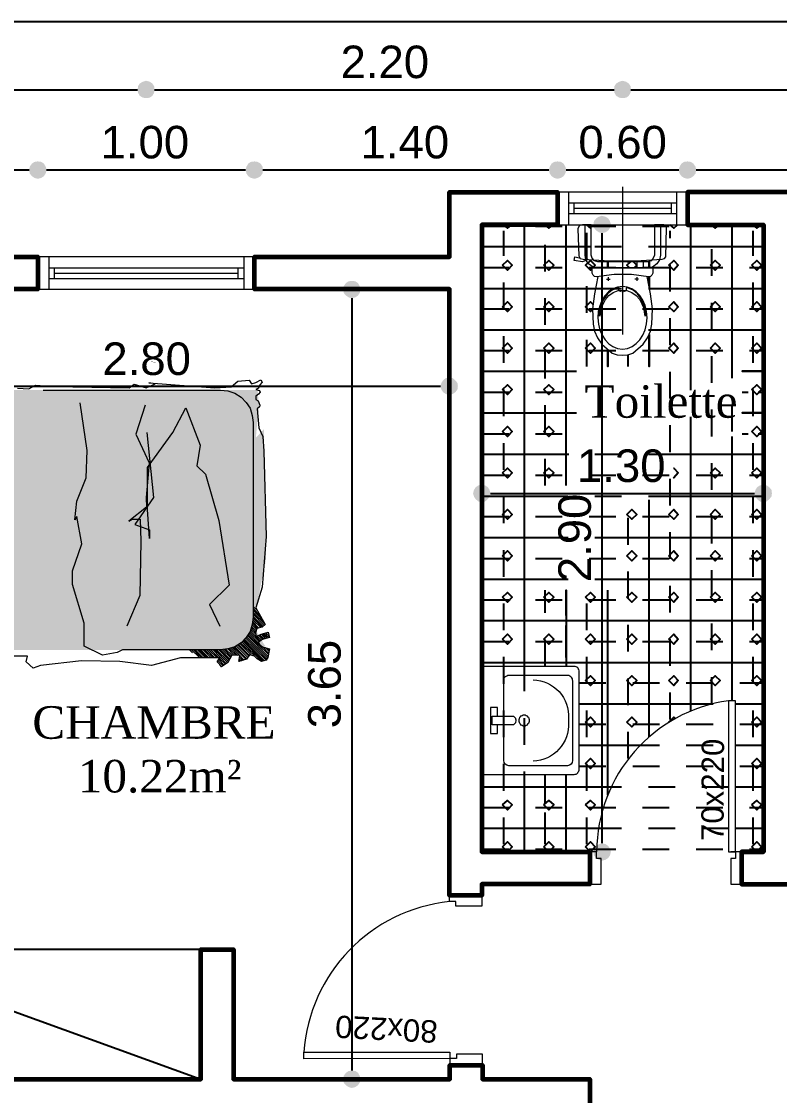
# Model space of a CAD drawing. Header units: inches. Extents: x 4.9 to 20.4, y 4.7 to 15.7.
# Drawn here: x 14.376 to 17.208, y 11.479 to 15.495 of the extents above; entities that cross this region are included whole.
import ezdxf

# ---------------------------------------------------------------- set-up
doc = ezdxf.new("R2010")
doc.units = ezdxf.units.IN
doc.header["$MEASUREMENT"] = 0
doc.linetypes.add('PDF_IMPORT', pattern=[1, 0.8, -0.2])
for name, color, linetype in [('PDF_Geometry', 7, 'Continuous'), ('PDF_Solid Fills', 7, 'Continuous'), ('PDF_Text', 7, 'Continuous')]:
    doc.layers.add(name, color=color, linetype=linetype)
doc.styles.add('PDF Arial', font='arial.ttf')
doc.styles.add('PDF Romantic', font='romantic.ttf')

# ---------------------------------------------------------------- blocks, each defined once
blk = doc.blocks.new('distribution 3')
at = {"layer": 'PDF_Solid Fills', "true_color": 0xffffff, "transparency": 33554559}
for points in [[(8.8283, 5.8821), (8.9083, 5.8804), (9.0533, 5.8521), (9.075, 5.8471), (9.095, 5.8438), (9.32, 5.8471), (9.5783, 5.8521), (9.5483, 5.8804), (9.5467, 5.8821), (9.615, 5.8754), (9.6633, 5.8704), (9.725, 5.8754), (9.725, 7.3688), (8.7533, 7.3688), (8.7533, 5.8788), (8.7517, 5.8788), (8.7567, 5.8588), (8.7683, 5.8471), (8.775, 5.8521), (8.8217, 5.8788)], [(9.8317, 6.2821), (9.8283, 6.2588), (9.83, 6.2554), (9.83, 6.2588)]]:
    blk.add_hatch(color=7, dxfattribs=at).paths.add_polyline_path(points)
at = {"layer": 'PDF_Solid Fills', "transparency": 33554559}
for points in [[(10.5783, 6.7088), (10.5717, 6.7188), (10.56, 6.7271), (10.5483, 6.7288), (10.535, 6.7271), (10.525, 6.7188), (10.5183, 6.7088), (10.515, 6.6971), (10.5183, 6.6838), (10.525, 6.6738), (10.535, 6.6671), (10.5483, 6.6638), (10.56, 6.6671), (10.5717, 6.6738), (10.5783, 6.6838), (10.58, 6.6971)], [(10.8783, 6.3038), (10.8717, 6.3154), (10.8617, 6.3221), (10.8483, 6.3238), (10.8367, 6.3221), (10.825, 6.3154), (10.8183, 6.3038), (10.8167, 6.2921), (10.8183, 6.2788), (10.825, 6.2688), (10.8367, 6.2621), (10.8483, 6.2604), (10.8617, 6.2621), (10.8717, 6.2688), (10.8783, 6.2788), (10.8817, 6.2921)], [(10.5783, 5.9004), (10.5717, 5.9104), (10.56, 5.9171), (10.5483, 5.9204), (10.535, 5.9171), (10.525, 5.9104), (10.5183, 5.9004), (10.515, 5.8871), (10.5183, 5.8754), (10.525, 5.8638), (10.535, 5.8571), (10.5483, 5.8554), (10.56, 5.8571), (10.5717, 5.8638), (10.5783, 5.8754), (10.58, 5.8871)], [(7.115, 5.5238), (7.1183, 5.5104), (7.125, 5.5004), (7.135, 5.4938), (7.1483, 5.4904), (7.16, 5.4938), (7.1717, 5.5004), (7.1783, 5.5104), (7.18, 5.5238), (7.1783, 5.5354), (7.1717, 5.5454), (7.16, 5.5538), (7.1483, 5.5554), (7.135, 5.5538), (7.125, 5.5454), (7.1183, 5.5354)], [(10.1333, 5.5238), (10.1317, 5.5354), (10.125, 5.5454), (10.1133, 5.5538), (10.1017, 5.5554), (10.0883, 5.5538), (10.0783, 5.5454), (10.0717, 5.5354), (10.0683, 5.5238), (10.0717, 5.5104), (10.0783, 5.5004), (10.0883, 5.4938), (10.1017, 5.4904), (10.1133, 5.4938), (10.125, 5.5004), (10.1317, 5.5104)], [(9.74, 5.1271), (9.7517, 5.1288), (9.7617, 5.1371), (9.77, 5.1471), (9.7717, 5.1588), (9.77, 5.1721), (9.7617, 5.1821), (9.7517, 5.1888), (9.74, 5.1921), (9.7267, 5.1888), (9.7167, 5.1821), (9.71, 5.1721), (9.7067, 5.1588), (9.71, 5.1471), (9.7167, 5.1371), (9.7267, 5.1288)], [(9.3383, 5.0704), (9.3267, 5.0671), (9.3167, 5.0604), (9.3083, 5.0504), (9.3067, 5.0371), (9.3083, 5.0254), (9.3167, 5.0154), (9.3267, 5.0088), (9.3383, 5.0054), (9.3517, 5.0088), (9.3617, 5.0154), (9.3683, 5.0254), (9.3717, 5.0371), (9.3683, 5.0504), (9.3617, 5.0604), (9.3517, 5.0671)], [(10.5783, 4.7671), (10.5717, 4.7771), (10.56, 4.7838), (10.5483, 4.7871), (10.535, 4.7838), (10.525, 4.7771), (10.5183, 4.7671), (10.515, 4.7554), (10.5183, 4.7421), (10.525, 4.7321), (10.535, 4.7254), (10.5483, 4.7221), (10.56, 4.7254), (10.5717, 4.7321), (10.5783, 4.7421), (10.58, 4.7554)], [(7.965, 4.5888), (7.9683, 4.5754), (7.975, 4.5654), (7.985, 4.5588), (7.9983, 4.5554), (8.01, 4.5588), (8.02, 4.5654), (8.0267, 4.5754), (8.03, 4.5888), (8.0267, 4.6004), (8.02, 4.6104), (8.01, 4.6188), (7.9983, 4.6204), (7.985, 4.6188), (7.975, 4.6104), (7.9683, 4.6004)], [(10.3767, 4.5888), (10.3733, 4.6004), (10.3667, 4.6104), (10.3567, 4.6188), (10.3433, 4.6204), (10.3317, 4.6188), (10.3217, 4.6104), (10.315, 4.6004), (10.3117, 4.5888), (10.315, 4.5754), (10.3217, 4.5654), (10.3317, 4.5588), (10.3433, 4.5554), (10.3567, 4.5588), (10.3667, 4.5654), (10.3733, 4.5754)], [(10.8783, 4.5238), (10.8717, 4.5354), (10.8617, 4.5421), (10.8483, 4.5438), (10.8367, 4.5421), (10.825, 4.5354), (10.8183, 4.5238), (10.8167, 4.5121), (10.8183, 4.4988), (10.825, 4.4888), (10.8367, 4.4821), (10.8483, 4.4804), (10.8617, 4.4821), (10.8717, 4.4888), (10.8783, 4.4988), (10.8817, 4.5121)], [(10.5783, 4.2821), (10.5717, 4.2921), (10.56, 4.2988), (10.5483, 4.3021), (10.535, 4.2988), (10.525, 4.2921), (10.5183, 4.2821), (10.515, 4.2688), (10.5183, 4.2571), (10.525, 4.2471), (10.535, 4.2388), (10.5483, 4.2371), (10.56, 4.2388), (10.5717, 4.2471), (10.5783, 4.2571), (10.58, 4.2688)], [(9.3383, 3.9538), (9.3517, 3.9554), (9.3617, 3.9638), (9.3683, 3.9738), (9.3717, 3.9854), (9.3683, 3.9988), (9.3617, 4.0088), (9.3517, 4.0154), (9.3383, 4.0188), (9.3267, 4.0154), (9.3167, 4.0088), (9.3083, 3.9988), (9.3067, 3.9854), (9.3083, 3.9738), (9.3167, 3.9638), (9.3267, 3.9554)]]:
    blk.add_hatch(color=256, dxfattribs=at).paths.add_polyline_path(points)
at = {"layer": 'PDF_Geometry', "lineweight": 25}
for points in [[(11.1033, 14.9571), (11.1033, 14.9254), (11.1033, 1.5837), (11.1033, 1.5504)], [(10.8483, 8.8087), (10.8483, 8.7754), (10.8483, 6.3571), (10.8483, 6.3237)], [(10.5483, 8.4037), (10.5483, 8.3721), (10.5483, 6.7604), (10.5483, 6.7287)], [(7.6333, 6.0871), (7.6333, 7.4254), (7.1483, 6.0871)], [(9.74, 7.3921), (9.74, 7.3604), (9.74, 5.2237), (9.74, 5.1921)], [(10.5483, 6.6637), (10.5483, 6.6321), (10.5483, 5.9521), (10.5483, 5.9204)], [(10.8483, 6.2604), (10.8483, 6.2271), (10.8483, 4.5771), (10.8483, 4.5437)], [(7.1483, 5.1571), (7.1483, 5.9654)], [(10.5483, 5.8554), (10.5483, 5.8221), (10.5483, 4.8187), (10.5483, 4.7871)], [(10.0683, 5.5237), (10.0367, 5.5237), (7.2133, 5.5237), (7.18, 5.5237)], [(9.3383, 5.0054), (9.3383, 4.9737), (9.3383, 4.0504), (9.3383, 4.0187)], [(10.5483, 4.7221), (10.5483, 4.6904), (10.5483, 4.3337), (10.5483, 4.3021)], [(7.8767, 4.6337), (7.9983, 4.6337)], [(10.3117, 4.5887), (10.28, 4.5887), (8.0617, 4.5887), (8.03, 4.5887)], [(10.8483, 4.4804), (10.8483, 4.4471), (10.8483, 2.7971), (10.8483, 2.7637)], [(10.5483, 4.2371), (10.5483, 4.2037), (10.5483, 3.2004), (10.5483, 3.1687)], [(7.9983, 4.0671), (7.8767, 4.0671)]]:
    blk.add_lwpolyline(points, dxfattribs=at)
at = {"layer": 'PDF_Geometry', "lineweight": 60}
for points in [[(7.9983, 10.1354), (8.0783, 10.1354), (7.9983, 10.1354), (7.9983, 7.5454), (10.1017, 7.5454), (10.1017, 8.4354), (10.2233, 8.4354), (10.2233, 6.6971), (10.1017, 6.6971), (10.1017, 7.4254), (7.1483, 7.4254), (7.1483, 6.0871), (7.6333, 6.0871), (7.6333, 5.9654), (7.1483, 5.9654), (7.1483, 5.1571), (7.2, 5.1571), (7.2, 5.0354), (7.1483, 5.0354), (7.1483, 4.6337), (7.0267, 4.6337), (7.0267, 7.4254), (3.83, 7.4254)], [(7.9983, 4.0671), (7.9983, 3.9854)]]:
    blk.add_lwpolyline(points, dxfattribs=at)
at = {"layer": 'PDF_Geometry', "lineweight": 13}
blk.add_lwpolyline([(9.7317, 6.7721), (9.73, 6.7304), (9.7433, 6.7054), (9.7383, 6.6354), (9.7333, 6.3554), (9.7467, 6.3371), (9.7333, 6.2921), (9.7483, 6.2587), (9.7517, 6.2821), (9.7333, 6.0354), (9.7367, 5.9737), (9.7583, 5.9487), (9.7617, 5.9071), (9.7483, 5.8987), (9.7533, 5.8821), (9.7633, 5.8637), (9.755, 5.8587), (9.745, 5.8671), (9.7317, 5.8721), (9.7267, 5.8821), (9.7233, 5.8687), (9.7167, 5.8654), (9.71, 5.8721), (9.7017, 5.8821), (9.69, 5.8821), (9.685, 5.8737), (9.6683, 5.8671), (9.6617, 5.8687), (9.655, 5.8771), (9.5833, 5.8704), (9.5517, 5.8554), (9.4967, 5.8521), (9.1767, 5.8437), (8.9883, 5.8587), (8.91, 5.8821), (8.8483, 5.8471), (8.8383, 5.8587), (8.8333, 5.8787), (8.8167, 5.8837), (8.8033, 5.8804), (8.8117, 5.8621), (8.82, 5.8354), (8.8, 5.8304), (8.7917, 5.8571), (8.7817, 5.8721), (8.7733, 5.8687), (8.765, 5.8571), (8.7567, 5.8304), (8.725, 5.8371), (8.715, 5.8437), (8.71, 5.8604), (8.72, 5.8771), (8.73, 5.8871), (8.735, 5.9054), (8.7183, 5.9171), (8.71, 5.9454), (8.7317, 5.9421), (8.7333, 5.9721), (8.7067, 5.9871), (8.69, 6.0104), (8.6983, 6.0171), (8.7083, 6.0271), (8.7233, 6.0171), (8.7233, 6.1637), (8.695, 6.2721), (8.71, 6.3904), (8.7117, 6.5338), (8.695, 6.6871), (8.685, 6.7137), (8.7083, 6.7404), (8.73, 6.7354), (8.73, 6.7921)], dxfattribs=at)
at = {"layer": 'PDF_Geometry', "lineweight": 0}
for points in [[(9.725, 6.6771), (9.725, 6.0138), (9.7217, 5.9871), (9.7133, 5.9604), (9.6983, 5.9371), (9.6783, 5.9188), (9.6567, 5.9038), (9.63, 5.8954), (9.6033, 5.8921), (8.875, 5.8921), (8.8483, 5.8954), (8.8217, 5.9038), (8.8, 5.9188), (8.78, 5.9371), (8.765, 5.9604), (8.7567, 5.9871), (8.7533, 6.0138), (8.7533, 6.3804), (8.7433, 6.4004), (8.7333, 6.4554), (8.7667, 6.5238), (8.8533, 6.5238), (8.9983, 6.5671), (9.0483, 6.5671), (9.15, 6.5321), (9.2517, 6.5504), (9.24, 6.5588), (9.31, 6.5504), (9.3967, 6.5154), (9.4983, 6.5121), (9.6767, 6.5388)], [(10.2233, 6.6971), (10.1017, 6.6971), (10.2233, 6.6971)], [(10.2233, 6.6554), (10.1017, 6.6554)], [(10.1417, 6.6554), (10.1417, 5.9271)], [(10.1817, 6.6354), (10.1417, 6.6354)], [(10.1617, 6.6354), (10.1617, 5.9488)], [(10.1817, 6.6554), (10.1817, 5.9271)], [(9.6683, 6.2954), (9.56, 6.3304), (9.4533, 6.2804), (9.3233, 6.2921), (9.2867, 6.2904), (9.235, 6.3571), (9.2417, 6.3438), (9.2417, 6.3138), (9.16, 6.3121), (8.9567, 6.3154), (8.8417, 6.3638)], [(9.5667, 6.2888), (9.3233, 6.2638), (9.2217, 6.3338), (9.2017, 6.2788), (9.17, 6.2788), (9.2783, 6.2871), (9.435, 6.2871), (9.5667, 6.1921), (9.6583, 6.1438), (9.5183, 6.0904), (9.4417, 6.1021), (9.41, 6.0704), (9.2367, 6.0204), (8.995, 5.9821), (8.9233, 6.0554), (8.8417, 6.0171)], [(8.7533, 6.1154), (8.7233, 6.0854)], [(8.7533, 6.1088), (8.7233, 6.0788)], [(8.7533, 6.1221), (8.7267, 6.0954)], [(8.7533, 6.1304), (8.7417, 6.1188)], [(8.7533, 6.1004), (8.7233, 6.0704)], [(8.7533, 6.0938), (8.7233, 6.0638)], [(8.7533, 6.0871), (8.7233, 6.0571)], [(8.7533, 6.0788), (8.7233, 6.0488)], [(8.7533, 6.0721), (8.7233, 6.0421)], [(8.7533, 6.0654), (8.7233, 6.0354)], [(8.7083, 6.0271), (8.69, 6.0088)], [(8.7533, 6.0421), (8.7017, 5.9921)], [(8.7533, 6.0354), (8.705, 5.9871)], [(8.7533, 6.0288), (8.71, 5.9838)], [(8.7533, 6.0571), (8.7233, 6.0271)], [(8.7533, 6.0504), (8.7233, 6.0204)], [(8.7133, 6.0238), (8.6933, 6.0038)], [(8.7183, 6.0221), (8.6967, 6.0004)], [(8.7217, 6.0188), (8.7, 5.9954)], [(8.7533, 6.0204), (8.715, 5.9821)], [(8.7533, 6.0138), (8.72, 5.9804)], [(8.7533, 6.0071), (8.725, 5.9771)], [(8.755, 6.0004), (8.73, 5.9754)], [(8.755, 5.9938), (8.7333, 5.9721)], [(8.7567, 5.9871), (8.7333, 5.9638)], [(8.7617, 5.9704), (8.715, 5.9254)], [(8.7633, 5.9654), (8.7167, 5.9188)], [(8.765, 5.9604), (8.72, 5.9154)], [(8.7683, 5.9554), (8.725, 5.9121)], [(8.7717, 5.9504), (8.73, 5.9088)], [(8.76, 5.9754), (8.7317, 5.9488)], [(8.7583, 5.9821), (8.7333, 5.9571)], [(8.7733, 5.9471), (8.7333, 5.9071)], [(10.1817, 5.9488), (10.1417, 5.9488)], [(8.7133, 5.9438), (8.71, 5.9421)], [(8.72, 5.9438), (8.7117, 5.9354)], [(8.7833, 5.9338), (8.7117, 5.8621)], [(8.7867, 5.9304), (8.7117, 5.8554)], [(8.7267, 5.9438), (8.7133, 5.9304)], [(8.79, 5.9271), (8.7133, 5.8504)], [(8.7933, 5.9238), (8.715, 5.8438)], [(8.7983, 5.9204), (8.7183, 5.8404)], [(8.8017, 5.9171), (8.7233, 5.8388)], [(8.8067, 5.9138), (8.7283, 5.8354)], [(8.78, 5.9388), (8.7317, 5.8888)], [(8.7767, 5.9421), (8.7333, 5.8988)], [(8.81, 5.9104), (8.735, 5.8338)], [(8.815, 5.9088), (8.7767, 5.8704)], [(8.82, 5.9054), (8.7833, 5.8688)], [(10.2233, 5.9271), (10.1017, 5.9271)], [(8.825, 5.9038), (8.7867, 5.8654)], [(8.805, 5.8771), (8.79, 5.8604)], [(8.8083, 5.8721), (8.7917, 5.8554)], [(8.81, 5.8671), (8.7933, 5.8504)], [(8.83, 5.9004), (8.8117, 5.8821)], [(8.835, 5.8988), (8.8183, 5.8821)], [(8.84, 5.8971), (8.825, 5.8804)], [(8.8467, 5.8954), (8.83, 5.8788)], [(8.8517, 5.8938), (8.8333, 5.8754)], [(8.8583, 5.8938), (8.835, 5.8704)], [(8.865, 5.8921), (8.8367, 5.8638)], [(8.8717, 5.8921), (8.8383, 5.8588)], [(8.8783, 5.8921), (8.8417, 5.8554)], [(8.8867, 5.8921), (8.845, 5.8504)], [(8.8933, 5.8921), (8.8483, 5.8471)], [(8.9017, 5.8921), (8.865, 5.8571)], [(8.9083, 5.8921), (8.8817, 5.8671)], [(8.915, 5.8921), (8.9, 5.8754)], [(8.765, 5.8571), (8.74, 5.8338)], [(8.7617, 5.8471), (8.7467, 5.8321)], [(8.7583, 5.8371), (8.7517, 5.8304)], [(8.8117, 5.8604), (8.795, 5.8454)], [(8.8133, 5.8554), (8.7983, 5.8404)], [(8.815, 5.8504), (8.8, 5.8338)], [(8.8167, 5.8454), (8.8033, 5.8304)], [(8.8183, 5.8388), (8.8133, 5.8338)], [(7.8367, 5.0371), (7.835, 5.1588)], [(8.505, 4.9788), (8.5383, 4.9788), (8.5383, 5.0054), (8.44, 5.0054), (8.44, 4.9788), (8.4733, 4.9788)], [(10.465, 4.7138), (10.3433, 4.7138)], [(10.385, 4.7138), (10.385, 4.3104)], [(10.425, 4.7138), (10.425, 4.3104)], [(10.425, 4.6938), (10.385, 4.6938)], [(10.405, 4.6938), (10.405, 4.3304)], [(7.9983, 4.6338), (7.8767, 4.6338)], [(10.465, 4.3104), (10.3433, 4.3104)], [(10.425, 4.3304), (10.385, 4.3304)], [(7.9983, 4.0904), (8.5633, 4.0904), (8.5633, 4.1154), (7.9983, 4.1154), (7.9983, 4.0904), (7.9733, 4.0904), (7.9733, 4.1071), (7.8767, 4.1071), (7.8767, 4.0671), (7.9983, 4.0671), (7.9983, 4.1071)]]:
    blk.add_lwpolyline(points, dxfattribs=at)
for points in [[(10.2233, 6.6971), (10.1017, 6.6971), (10.1017, 5.8871), (10.2233, 5.8871)], [(7.2, 5.1571), (7.2, 5.0354), (7.2417, 5.0354), (7.2417, 5.1321), (7.225, 5.1321), (7.225, 5.1571), (7.2233, 5.7021), (7.2483, 5.7021), (7.2483, 5.1571), (7.225, 5.1571)], [(7.795, 5.1354), (7.8117, 5.1354), (7.8117, 5.1588), (7.835, 5.1588), (7.8367, 5.0371), (7.795, 5.0371)], [(8.2867, 4.6921), (8.2883, 4.6888), (8.2883, 4.6854), (8.29, 4.6821), (8.2933, 4.6788), (8.2967, 4.6771), (8.3, 4.6754), (8.3033, 4.6738), (8.3067, 4.6738), (8.6717, 4.6738), (8.675, 4.6738), (8.68, 4.6754), (8.6833, 4.6771), (8.6867, 4.6788), (8.6883, 4.6821), (8.69, 4.6854), (8.6917, 4.6888), (8.6917, 4.6921), (8.6917, 5.0388), (8.2867, 5.0371)], [(8.505, 4.9188), (8.5033, 4.9171), (8.5, 4.9138), (8.4983, 4.9121), (8.495, 4.9121), (8.4917, 4.9104), (8.4883, 4.9104), (8.4833, 4.9121), (8.48, 4.9121), (8.4783, 4.9138), (8.475, 4.9171), (8.4733, 4.9188), (8.4733, 4.9988), (8.505, 4.9988)], [(8.49, 4.8987), (8.4933, 4.8987), (8.4967, 4.8971), (8.5017, 4.8954), (8.5033, 4.8937), (8.5067, 4.8904), (8.5083, 4.8871), (8.51, 4.8837), (8.51, 4.8804), (8.51, 4.8754), (8.5083, 4.8721), (8.5067, 4.8687), (8.5033, 4.8671), (8.5017, 4.8637), (8.4967, 4.8621), (8.4933, 4.8604), (8.49, 4.8604), (8.485, 4.8604), (8.4817, 4.8621), (8.4783, 4.8637), (8.475, 4.8671), (8.4717, 4.8687), (8.47, 4.8721), (8.4683, 4.8754), (8.4683, 4.8804), (8.4683, 4.8837), (8.47, 4.8871), (8.4717, 4.8904), (8.475, 4.8937), (8.4783, 4.8954), (8.4817, 4.8971), (8.485, 4.8987)], [(10.3433, 4.2688), (10.465, 4.2688), (10.465, 4.7554), (10.3433, 4.7554), (10.465, 4.7554), (10.3433, 4.7554)], [(7.9733, 4.5921), (7.9733, 4.6088), (7.9983, 4.6088), (7.9983, 4.6338), (7.8767, 4.6338), (7.8767, 4.5921)]]:
    blk.add_lwpolyline(points, close=True, dxfattribs=at)
at = {"layer": 'PDF_Geometry', "lineweight": 60}
for points in [[(7.9983, 4.6337), (7.8767, 4.6337), (7.8767, 5.0371), (7.835, 5.0371), (7.835, 5.1588), (7.8767, 5.1588), (10.1017, 5.1588), (10.1017, 5.8871), (10.2233, 5.8871), (10.2233, 5.1588), (10.465, 5.1588), (10.465, 4.7554), (10.3433, 4.7554), (10.3433, 5.0371), (7.9983, 5.0371)], [(7.8767, 3.8237), (7.9983, 3.8237), (7.9983, 3.8654), (10.1017, 3.8654), (10.1017, 3.1371), (10.2233, 3.1371), (10.2233, 3.8654), (10.465, 3.8654), (10.465, 4.2687), (10.3433, 4.2687), (10.3433, 3.9854), (7.9983, 3.9854), (7.9983, 4.0671), (7.8767, 4.0671)]]:
    blk.add_lwpolyline(points, close=True, dxfattribs=at)
at = {"layer": 'PDF_Geometry', "color": 177, "linetype": 'PDF_IMPORT', "lineweight": 25, "ltscale": 0.12, "true_color": 0x293088}
for points in [[(7.9983, 5.0338), (10.3433, 5.0338)], [(8.785, 5.0371), (8.785, 3.9854)], [(8.94, 5.0371), (8.94, 3.9854)], [(9.095, 5.0371), (9.095, 3.9854)], [(9.2517, 5.0371), (9.2517, 3.9854)], [(10.1833, 5.0371), (10.1833, 3.9854)], [(8.0867, 5.0154), (8.0867, 3.9854)], [(8.2417, 5.0154), (8.2417, 3.9854)], [(8.7067, 5.0154), (8.7067, 3.9854)], [(8.8633, 5.0154), (8.8633, 3.9854)], [(9.485, 5.0154), (9.485, 3.9854)], [(9.64, 5.0154), (9.64, 4.6837)], [(9.795, 5.0154), (9.795, 4.6837)], [(9.95, 5.0154), (9.95, 3.9854)], [(10.105, 5.0154), (10.105, 3.9854)], [(10.2617, 5.0154), (10.2617, 3.9854)], [(8.0267, 4.9554), (10.32, 4.9554)], [(7.9983, 4.8787), (10.3433, 4.8787)], [(9.3683, 4.8004), (10.32, 4.8004)], [(9.3683, 4.7221), (10.3433, 4.7221)], [(8.475, 4.6737), (8.475, 3.9854)], [(8.63, 4.6737), (8.63, 3.9854)], [(8.0267, 4.6454), (8.9767, 4.6454)], [(8.21, 4.5671), (8.9767, 4.5671)], [(8.3467, 4.4904), (9.315, 4.4904)], [(8.4283, 4.4121), (9.31, 4.4121)], [(8.4933, 4.3337), (10.32, 4.3337)], [(8.525, 4.2571), (10.3433, 4.2571)], [(8.5517, 4.1787), (10.32, 4.1787)], [(8.57, 4.1021), (10.3433, 4.1021)], [(8.0267, 4.0237), (10.32, 4.0237)]]:
    blk.add_lwpolyline(points, dxfattribs=at)
at = {"layer": 'PDF_Geometry', "color": 177, "lineweight": 25, "true_color": 0x293088}
for points in [[(7.9983, 5.0338), (8.2867, 5.0338)], [(8.0867, 5.0371), (8.0867, 4.6021)], [(8.2417, 5.0371), (8.2417, 4.5537)], [(8.6917, 5.0338), (10.3433, 5.0338)], [(8.7067, 5.0371), (8.7067, 3.9854)], [(8.8633, 5.0371), (8.8633, 3.9854)], [(9.0183, 5.0371), (9.0183, 4.8154)], [(9.1733, 5.0371), (9.1733, 4.8154)], [(9.3283, 5.0371), (9.3283, 4.8154)], [(9.485, 5.0371), (9.485, 4.7121)], [(9.64, 5.0371), (9.64, 4.6837)], [(9.795, 5.0371), (9.795, 4.6837)], [(9.95, 5.0371), (9.95, 4.6171)], [(10.105, 5.0371), (10.105, 4.6121)], [(10.2617, 5.0371), (10.2617, 4.6287)], [(10.3433, 4.9571), (10.33, 4.9421), (10.3433, 4.9271)], [(7.9983, 4.8787), (8.2867, 4.8787)], [(8.6917, 4.8787), (10.3433, 4.8787)], [(8.0267, 4.8004), (8.145, 4.8004)], [(8.1817, 4.8004), (8.2867, 4.8004)], [(10.3433, 4.8021), (10.33, 4.7871), (10.3433, 4.7721)], [(7.9983, 4.7221), (8.2867, 4.7221)], [(8.8817, 4.7221), (8.9767, 4.7221), (8.6917, 4.7221)], [(8.725, 4.7221), (8.845, 4.7221)], [(9.3683, 4.7221), (10.3433, 4.7221)], [(8.3967, 4.6737), (8.3967, 4.4454)], [(8.5517, 4.6737), (8.5517, 4.1754)], [(10.0267, 4.6237), (10.0183, 4.6321), (10.0367, 4.6504), (10.055, 4.6321), (10.045, 4.6221)], [(10.1817, 4.6254), (10.1733, 4.6321), (10.1917, 4.6504), (10.21, 4.6321), (10.1917, 4.6137), (10.1817, 4.6237)], [(10.3433, 4.6471), (10.33, 4.6321), (10.3317, 4.6287)], [(8.21, 4.5671), (8.9767, 4.5671)], [(9.0183, 4.5654), (9.0183, 3.9854)], [(9.1733, 4.5654), (9.1733, 3.9854)], [(9.8133, 4.4904), (9.855, 4.4904)], [(10.1817, 4.4854), (10.1917, 4.4954), (10.205, 4.4821)], [(10.1817, 4.4687), (10.1917, 4.4587), (10.205, 4.4704)], [(10.2017, 4.4904), (10.205, 4.4904)], [(8.4283, 4.4121), (9.315, 4.4121)], [(9.9333, 4.4121), (9.8133, 4.4121), (9.9317, 4.4121)], [(9.95, 4.4054), (9.95, 3.9854)], [(10.105, 4.4121), (10.105, 3.9854)], [(10.1233, 4.4121), (10.1483, 4.4121), (10.1083, 4.4121)], [(10.2617, 4.3921), (10.2617, 3.9854)], [(8.485, 4.3387), (8.4833, 4.3387), (8.5017, 4.3204), (8.4967, 4.3154)], [(9.3283, 4.3221), (9.3283, 3.9854)], [(9.4333, 4.3221), (9.4333, 4.3204), (9.415, 4.3037), (9.3967, 4.3204), (9.3983, 4.3221)], [(9.485, 4.3221), (9.485, 3.9854)], [(10.3433, 4.3354), (10.33, 4.3204), (10.3433, 4.3071)], [(8.525, 4.2571), (9.5517, 4.2571)], [(9.8133, 4.2571), (10.3433, 4.2571)], [(10.3433, 4.1804), (10.33, 4.1654), (10.3433, 4.1504)], [(8.5633, 4.1021), (9.5517, 4.1021)], [(9.8133, 4.1021), (10.3433, 4.1021)], [(8.0867, 4.0904), (8.0867, 3.9854)], [(8.2417, 4.0904), (8.2417, 3.9854)], [(8.3967, 4.0904), (8.3967, 3.9854)], [(8.5517, 4.0904), (8.5517, 3.9854)], [(9.5617, 4.0654), (9.5617, 4.0421)], [(9.7167, 4.0654), (9.7167, 4.0421)], [(10.3433, 4.0254), (10.33, 4.0104), (10.3433, 3.9954)], [(9.5617, 4.0054), (9.5617, 3.9854)], [(9.7167, 4.0054), (9.7167, 3.9854)]]:
    blk.add_lwpolyline(points, dxfattribs=at)
at = {"layer": 'PDF_Geometry', "color": 177, "linetype": 'PDF_IMPORT', "lineweight": 25, "ltscale": 0.118333, "true_color": 0x293088}
for points in [[(8.0083, 5.0371), (8.0083, 3.9854)], [(8.1633, 5.0371), (8.1633, 3.9854)], [(9.4067, 5.0371), (9.4067, 3.9854)], [(9.5617, 5.0371), (9.5617, 4.7121)], [(9.7167, 5.0371), (9.7167, 4.6837)], [(9.8733, 5.0371), (9.8733, 3.9854)], [(10.0283, 5.0371), (10.0283, 3.9854)], [(10.3383, 5.0371), (10.3383, 3.9854)], [(9.0183, 5.0154), (9.0183, 3.9854)], [(9.1733, 5.0154), (9.1733, 3.9854)], [(9.3283, 5.0154), (9.3283, 3.9854)], [(8.6917, 4.8004), (8.9767, 4.8004)], [(7.9983, 4.7221), (8.2867, 4.7221)], [(8.5517, 4.6737), (8.5517, 3.9854)], [(9.8133, 4.6454), (10.32, 4.6454)]]:
    blk.add_lwpolyline(points, dxfattribs=at)
at = {"layer": 'PDF_Geometry', "color": 177, "lineweight": 25, "true_color": 0x293088}
for points in [[(8.0167, 4.9604), (8.035, 4.9421), (8.0167, 4.9237), (7.9983, 4.9421)], [(8.1733, 4.9604), (8.19, 4.9421), (8.1733, 4.9237), (8.155, 4.9421)], [(8.7933, 4.9604), (8.8117, 4.9421), (8.7933, 4.9237), (8.775, 4.9421)], [(8.95, 4.9604), (8.9683, 4.9421), (8.95, 4.9237), (8.9317, 4.9421)], [(9.105, 4.9604), (9.1233, 4.9421), (9.105, 4.9237), (9.0867, 4.9421)], [(9.26, 4.9604), (9.2783, 4.9421), (9.26, 4.9237), (9.2417, 4.9421)], [(9.415, 4.9604), (9.4333, 4.9421), (9.415, 4.9237), (9.3967, 4.9421)], [(9.57, 4.9604), (9.5883, 4.9421), (9.57, 4.9237), (9.5517, 4.9421)], [(9.7267, 4.9604), (9.745, 4.9421), (9.7267, 4.9237), (9.7083, 4.9421)], [(9.8817, 4.9604), (9.9, 4.9421), (9.8817, 4.9237), (9.8633, 4.9421)], [(10.0367, 4.9604), (10.055, 4.9421), (10.0367, 4.9237), (10.0183, 4.9421)], [(10.1917, 4.9604), (10.21, 4.9421), (10.1917, 4.9237), (10.1733, 4.9421)], [(8.0167, 4.8054), (8.035, 4.7871), (8.0167, 4.7687), (7.9983, 4.7871)], [(8.1733, 4.8054), (8.19, 4.7871), (8.1733, 4.7687), (8.155, 4.7871)], [(8.7933, 4.8054), (8.8117, 4.7871), (8.7933, 4.7687), (8.775, 4.7871)], [(8.95, 4.8054), (8.9683, 4.7871), (8.95, 4.7687), (8.9317, 4.7871)], [(9.415, 4.8054), (9.4333, 4.7871), (9.415, 4.7687), (9.3967, 4.7871)], [(9.57, 4.8054), (9.5883, 4.7871), (9.57, 4.7687), (9.5517, 4.7871)], [(9.7267, 4.8054), (9.745, 4.7871), (9.7267, 4.7687), (9.7083, 4.7871)], [(9.8817, 4.8054), (9.9, 4.7871), (9.8817, 4.7687), (9.8633, 4.7871)], [(10.0367, 4.8054), (10.055, 4.7871), (10.0367, 4.7687), (10.0183, 4.7871)], [(10.1917, 4.8054), (10.21, 4.7871), (10.1917, 4.7687), (10.1733, 4.7871)], [(8.0167, 4.6504), (8.035, 4.6321), (8.0167, 4.6137), (7.9983, 4.6321)], [(8.1733, 4.6504), (8.19, 4.6321), (8.1733, 4.6137), (8.155, 4.6321)], [(8.3283, 4.6504), (8.3467, 4.6321), (8.3283, 4.6137), (8.31, 4.6321)], [(8.4833, 4.6504), (8.5017, 4.6321), (8.4833, 4.6137), (8.465, 4.6321)], [(8.6383, 4.6504), (8.6567, 4.6321), (8.6383, 4.6137), (8.62, 4.6321)], [(8.7933, 4.6504), (8.8117, 4.6321), (8.7933, 4.6137), (8.775, 4.6321)], [(8.95, 4.6504), (8.9683, 4.6321), (8.95, 4.6137), (8.9317, 4.6321)], [(9.8817, 4.6504), (9.9, 4.6321), (9.8817, 4.6137), (9.8633, 4.6321)], [(9.8767, 4.5671), (9.8133, 4.5671)], [(10.205, 4.5671), (10.1817, 4.5671)], [(8.4833, 4.4954), (8.5017, 4.4771), (8.4833, 4.4587), (8.465, 4.4771)], [(8.6383, 4.4954), (8.6567, 4.4771), (8.6383, 4.4587), (8.62, 4.4771)], [(8.7933, 4.4954), (8.8117, 4.4771), (8.7933, 4.4587), (8.775, 4.4771)], [(8.95, 4.4954), (8.9683, 4.4771), (8.95, 4.4587), (8.9317, 4.4771)], [(9.105, 4.4954), (9.1233, 4.4771), (9.105, 4.4587), (9.0867, 4.4771)], [(9.26, 4.4954), (9.2783, 4.4771), (9.26, 4.4587), (9.2417, 4.4771)], [(10.205, 4.4121), (10.1817, 4.4121)], [(8.6383, 4.3387), (8.6567, 4.3204), (8.6383, 4.3037), (8.62, 4.3204)], [(8.7933, 4.3387), (8.8117, 4.3204), (8.7933, 4.3037), (8.775, 4.3204)], [(8.95, 4.3387), (8.9683, 4.3204), (8.95, 4.3037), (8.9317, 4.3204)], [(9.105, 4.3387), (9.1233, 4.3204), (9.105, 4.3037), (9.0867, 4.3204)], [(9.26, 4.3387), (9.2783, 4.3204), (9.26, 4.3037), (9.2417, 4.3204)], [(9.8817, 4.3387), (9.9, 4.3204), (9.8817, 4.3037), (9.8633, 4.3204)], [(10.0367, 4.3387), (10.055, 4.3204), (10.0367, 4.3037), (10.0183, 4.3204)], [(10.1917, 4.3387), (10.21, 4.3204), (10.1917, 4.3037), (10.1733, 4.3204)], [(8.6383, 4.1837), (8.6567, 4.1654), (8.6383, 4.1471), (8.62, 4.1654)], [(8.7933, 4.1837), (8.8117, 4.1654), (8.7933, 4.1471), (8.775, 4.1654)], [(8.95, 4.1837), (8.9683, 4.1654), (8.95, 4.1471), (8.9317, 4.1654)], [(9.105, 4.1837), (9.1233, 4.1654), (9.105, 4.1471), (9.0867, 4.1654)], [(9.26, 4.1837), (9.2783, 4.1654), (9.26, 4.1471), (9.2417, 4.1654)], [(9.415, 4.1837), (9.4333, 4.1654), (9.415, 4.1471), (9.3967, 4.1654)], [(9.8817, 4.1837), (9.9, 4.1654), (9.8817, 4.1471), (9.8633, 4.1654)], [(10.0367, 4.1837), (10.055, 4.1654), (10.0367, 4.1471), (10.0183, 4.1654)], [(10.1917, 4.1837), (10.21, 4.1654), (10.1917, 4.1471), (10.1733, 4.1654)], [(9.64, 3.9854), (9.64, 4.0654)], [(9.795, 3.9854), (9.795, 4.0654)], [(8.0167, 4.0287), (8.035, 4.0104), (8.0167, 3.9921), (7.9983, 4.0104)], [(8.1733, 4.0287), (8.19, 4.0104), (8.1733, 3.9921), (8.155, 4.0104)], [(8.3283, 4.0287), (8.3467, 4.0104), (8.3283, 3.9921), (8.31, 4.0104)], [(8.4833, 4.0287), (8.5017, 4.0104), (8.4833, 3.9921), (8.465, 4.0104)], [(8.6383, 4.0287), (8.6567, 4.0104), (8.6383, 3.9921), (8.62, 4.0104)], [(8.7933, 4.0287), (8.8117, 4.0104), (8.7933, 3.9921), (8.775, 4.0104)], [(8.95, 4.0287), (8.9683, 4.0104), (8.95, 3.9921), (8.9317, 4.0104)], [(9.105, 4.0287), (9.1233, 4.0104), (9.105, 3.9921), (9.0867, 4.0104)], [(9.26, 4.0287), (9.2783, 4.0104), (9.26, 3.9921), (9.2417, 4.0104)], [(9.415, 4.0287), (9.4333, 4.0104), (9.415, 3.9921), (9.3967, 4.0104)], [(9.57, 4.0287), (9.5883, 4.0104), (9.57, 3.9921), (9.5517, 4.0104)], [(9.7267, 4.0287), (9.745, 4.0104), (9.7267, 3.9921), (9.7083, 4.0104)], [(9.8817, 4.0287), (9.9, 4.0104), (9.8817, 3.9921), (9.8633, 4.0104)], [(10.0367, 4.0287), (10.055, 4.0104), (10.0367, 3.9921), (10.0183, 4.0104)], [(10.1917, 4.0287), (10.21, 4.0104), (10.1917, 3.9921), (10.1733, 4.0104)]]:
    blk.add_lwpolyline(points, close=True, dxfattribs=at)
at = {"layer": 'PDF_Geometry', "lineweight": 0}
for points in [[(8.505, 4.9554), (8.6383, 4.9554), (8.6417, 4.9554), (8.645, 4.9538), (8.6483, 4.9538), (8.6517, 4.9521), (8.6533, 4.9488), (8.655, 4.9471), (8.6567, 4.9438), (8.6583, 4.9404), (8.6583, 4.9371), (8.6583, 4.7171), (8.6583, 4.7138), (8.6583, 4.7121), (8.6567, 4.7088), (8.6533, 4.7054), (8.6517, 4.7038), (8.6483, 4.7021), (8.645, 4.7004), (8.6417, 4.7004), (8.6383, 4.6988), (8.34, 4.6988, -0.39269), (8.32, 4.7171), (8.32, 4.9371, -0.392288), (8.34, 4.9554), (8.4733, 4.9554)], [(8.6417, 4.8454, -0.423512), (8.4967, 4.7138), (8.4817, 4.7138, -0.416686), (8.3367, 4.8454)]]:
    blk.add_lwpolyline(points, format="xyb", dxfattribs=at)
at = {"layer": 'PDF_Geometry', "color": 177, "linetype": 'PDF_IMPORT', "lineweight": 25, "ltscale": 0.116667, "true_color": 0x293088}
blk.add_lwpolyline([(8.3183, 4.6737), (8.3183, 3.9854)], dxfattribs=at)
at = {"layer": 'PDF_Geometry', "color": 177, "linetype": 'PDF_IMPORT', "lineweight": 25, "ltscale": 0.103333, "true_color": 0x293088}
blk.add_lwpolyline([(8.3967, 4.6737), (8.3967, 3.9854)], dxfattribs=at)
at = {"layer": 'PDF_Geometry', "lineweight": 18}
for points in [[(10.2133, 4.6421), (10.205, 4.6621), (10.21, 4.6921), (10.2233, 4.6904), (10.22, 4.6721)], [(10.3433, 4.6287), (10.3433, 4.6621), (10.3417, 4.6704), (10.3367, 4.6754), (10.3283, 4.6787), (10.2267, 4.6754), (10.2167, 4.6704), (10.215, 4.6588), (10.2083, 4.5604), (10.2083, 4.4621), (10.215, 4.3637), (10.2167, 4.3554), (10.2233, 4.3504), (10.3317, 4.3471), (10.34, 4.3504), (10.3433, 4.3571), (10.3433, 4.3921)], [(10.15, 4.6037), (10.085, 4.6171), (10.0283, 4.6237), (9.9717, 4.6221), (9.945, 4.6171), (9.92, 4.6054), (9.8967, 4.5887), (9.8633, 4.5504), (9.8567, 4.5321), (9.855, 4.5121), (9.8567, 4.4921), (9.8633, 4.4737), (9.8967, 4.4354), (9.92, 4.4187), (9.945, 4.4071), (9.9717, 4.4021), (10.0283, 4.4004), (10.085, 4.4071), (10.15, 4.4204)], [(10.0017, 4.5954), (10.0333, 4.5904), (10.0633, 4.5754), (10.0783, 4.5637), (10.09, 4.5471), (10.0967, 4.5287), (10.1, 4.5254), (10.1033, 4.5254), (10.1067, 4.5271), (10.1067, 4.5304), (10.0983, 4.5504), (10.085, 4.5687), (10.0667, 4.5821), (10.035, 4.5954), (10.0017, 4.6004)], [(10.1833, 4.5887), (10.2067, 4.5887), (10.2067, 4.5654), (10.1833, 4.5654)], [(10.1467, 4.5654), (10.1333, 4.5654)], [(10.14, 4.5721), (10.14, 4.5587)], [(10.485, 4.5121), (9.9333, 4.5121)], [(10.0017, 4.4237), (10.035, 4.4287), (10.0667, 4.4421), (10.085, 4.4554), (10.0983, 4.4721), (10.1067, 4.4937), (10.1067, 4.4971), (10.1033, 4.4987), (10.1, 4.4987), (10.0967, 4.4954), (10.09, 4.4771), (10.0783, 4.4604), (10.0633, 4.4471), (10.0333, 4.4337), (10.0017, 4.4287)], [(10.0917, 4.5154), (10.095, 4.5221), (10.095, 4.5237), (10.0967, 4.5237), (10.0983, 4.5121), (10.0967, 4.5004), (10.095, 4.5004), (10.095, 4.5021), (10.0917, 4.5087)], [(10.1467, 4.4587), (10.1333, 4.4587)], [(10.14, 4.4521), (10.14, 4.4654)], [(10.1833, 4.4337), (10.2067, 4.4337), (10.2067, 4.4587), (10.1833, 4.4587)]]:
    blk.add_lwpolyline(points, dxfattribs=at)
for points in [[(10.1617, 4.3987), (10.155, 4.4021), (10.15, 4.4071), (10.1483, 4.4154), (10.1567, 4.4787), (10.1567, 4.5437), (10.1483, 4.6087), (10.15, 4.6171), (10.155, 4.6221), (10.1617, 4.6254), (10.1817, 4.6254), (10.1817, 4.3987)], [(10.23, 4.6521), (10.3433, 4.6521), (10.3433, 4.3704), (10.23, 4.3704), (10.2117, 4.3737), (10.1967, 4.3837), (10.185, 4.4004), (10.1817, 4.4187), (10.1817, 4.6037), (10.185, 4.6221), (10.1967, 4.6387), (10.2117, 4.6487)], [(10.23, 4.6287), (10.3433, 4.6287), (10.3433, 4.3921), (10.23, 4.3921), (10.2183, 4.3971), (10.2083, 4.4054), (10.205, 4.4187), (10.205, 4.6037), (10.2083, 4.6171), (10.2183, 4.6254)]]:
    blk.add_lwpolyline(points, close=True, dxfattribs=at)
at = {"layer": 'PDF_Geometry', "lineweight": 0}
for centre, radius, start, end in [((7.2076, 5.0962), 0.6073, 5.9171, 86.1536), ((7.9961, 4.036), 0.5727, 7.968, 89.78)]:
    blk.add_arc(centre, radius, start, end, dxfattribs=at)
at = {"layer": 'PDF_Geometry', "lineweight": 18}
blk.add_ellipse((9.9953, 4.5123), major_axis=(-0.117, 0), ratio=0.785832, start_param=0.002809, end_param=6.285994, dxfattribs=at)
at = {"layer": 'PDF_Text', "attachment_point": 7}
for s, insert, char_height, rotation, style in [('CHAMBRE', (8.4192, 6.7171), 0.12168, 270, 'PDF Romantic'), ('10.22m²', (8.2174, 6.5471), 0.12168, 270, 'PDF Romantic'), ('2.80', (9.7796, 6.4554), 0.12169, 270, 'PDF Arial'), ('1.00', (10.5896, 6.462), 0.12169, 270, 'PDF Arial'), ('80x220', (7.3677, 5.2009), 0.08351, 86.9973, 'PDF Arial'), ('2.20', (10.8897, 5.5655), 0.12169, 270, 'PDF Arial'), ('1.40', (10.5896, 5.4905), 0.12169, 270, 'PDF Arial'), ('1.30', (9.3795, 4.6821), 0.12169, 270, 'PDF Arial'), ('0.60', (10.5896, 4.677), 0.12169, 270, 'PDF Arial'), ('Toilette', (9.6197, 4.6537), 0.12168, 270, 'PDF Romantic'), ('70x220', (8.0383, 4.1333), 0.08351, 359.6998, 'PDF Arial')]:
    blk.add_mtext(s, dxfattribs=dict(at, insert=insert, char_height=char_height, rotation=rotation, style=style))
at = {"layer": 'PDF_Text', "char_height": 0.12169, "attachment_point": 7, "style": 'PDF Arial'}
for s, insert in [('3.65', (8.46, 5.5633)), ('2.90', (9.0066, 4.6284))]:
    blk.add_mtext(s, dxfattribs=dict(at, insert=insert))

msp = doc.modelspace()

# ---------------------------------------------------------------- block references
at = {"rotation": 89.99999999999999}
msp.add_blockref('distribution 3', (21.1336, 4.392), dxfattribs=at)

doc.saveas('drawing.dxf')
